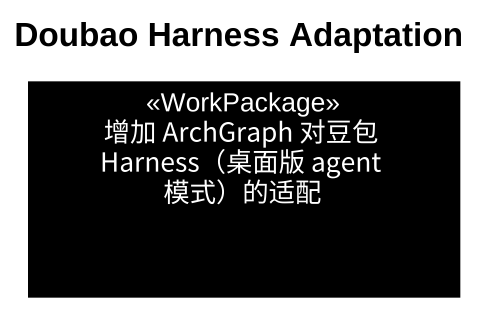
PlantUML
@startuml
title Doubao Harness Adaptation
hide circle
hide empty members
class "增加 ArchGraph 对豆包 Harness（桌面版 agent 模式）的适配" as 增加_ArchGraph_对豆包_Harness <<WorkPackage>> #000000
@enduml
